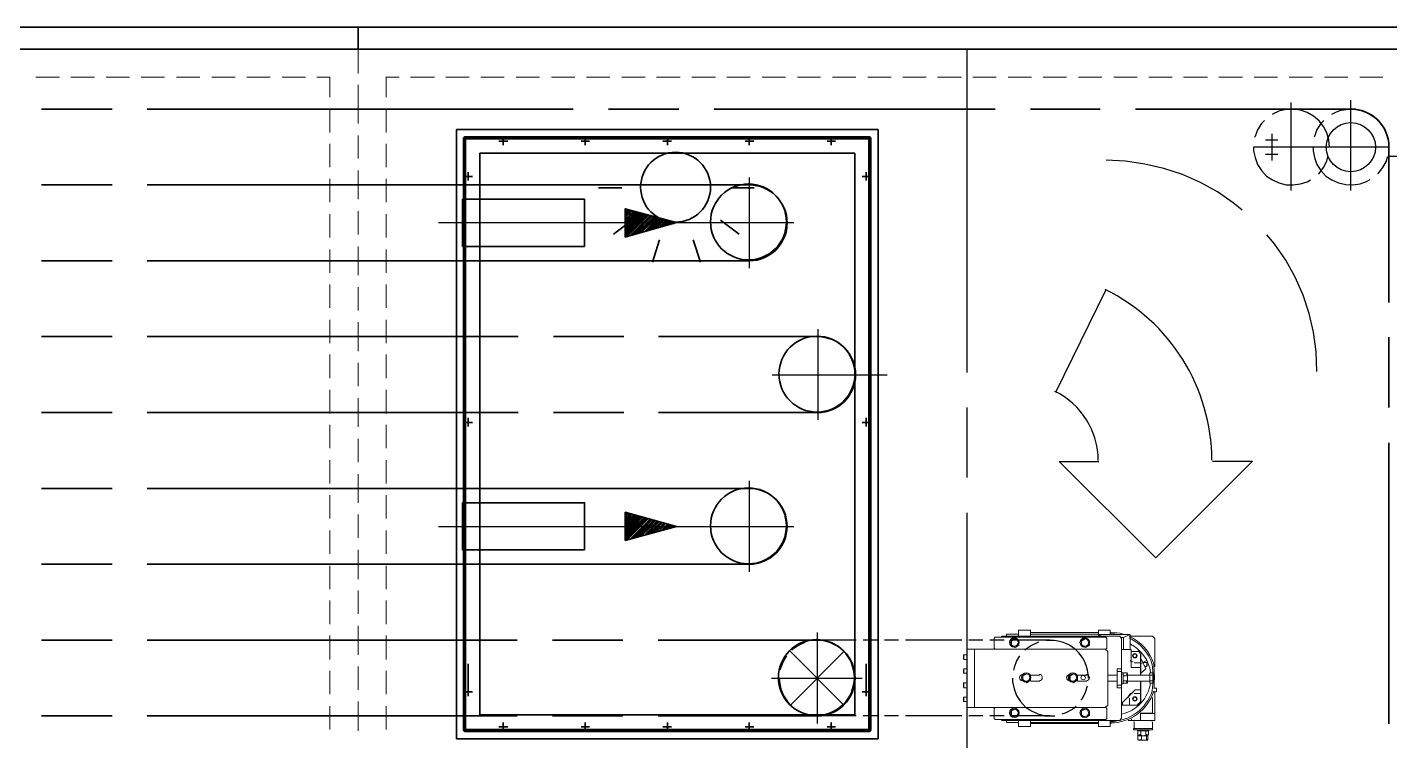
# Model space of a CAD drawing. Header units: millimetres. Extents: x 25096 to 30217, y 6541 to 10165.
# Drawn here: x 27162 to 27507.9, y 7144.7 to 7325.9 of the extents above; entities that cross this region are included whole.
import ezdxf

# ---------------------------------------------------------------- set-up
doc = ezdxf.new("R2010")
doc.units = ezdxf.units.MM
doc.layers.add('Equipment', color=123, linetype='Continuous')

# ---------------------------------------------------------------- blocks, each defined once
blk = doc.blocks.new('A$C970bf4b1')
at = {"layer": 'Equipment', "lineweight": 35}
for points in [[(-16036.1, 3842.2), (-13435.5, 3842.2), (-13435.5, 3888.8), (-16036.1, 3888.8)], [(-13435.5, 3842.2), (-10834.9, 3842.2), (-10834.9, 3888.8), (-13435.5, 3888.8)], [(-12951.8, 3420.9), (-12951.8, 3521.5), (-13212.2, 3521.5), (-13212.2, 3471.7), (-13212.2, 3420.9)], [(-12951.8, 2773.2), (-12951.8, 2873.7), (-13212.2, 2873.7), (-13212.2, 2822.9), (-13212.2, 2773.2)]]:
    blk.add_lwpolyline(points, close=True, dxfattribs=at)
at = {"layer": 'Equipment', "lineweight": 20}
for points in [[(-13435.5, 3790.3), (-13435.5, 3842.2), (-13385.8, 3842.2)], [(-13360.4, 3842.2), (-13310.6, 3842.2)], [(-13285.2, 3842.2), (-13235.5, 3842.2)], [(-13210.1, 3842.2), (-13160.3, 3842.2)], [(-13134.9, 3842.2), (-13085.2, 3842.2)], [(-13060.8, 3842.2), (-13010, 3842.2)], [(-12985.7, 3842.2), (-12934.9, 3842.2)], [(-12910.5, 3842.2), (-12860.8, 3842.2)], [(-12835.4, 3842.2), (-12785.6, 3842.2)], [(-12760.2, 3842.2), (-12710.5, 3842.2)], [(-12685.1, 3842.2), (-12635.3, 3842.2)], [(-12609.9, 3842.2), (-12560.2, 3842.2)], [(-12535.8, 3842.2), (-12485, 3842.2)], [(-12460.7, 3842.2), (-12409.9, 3842.2)], [(-12385.5, 3842.2), (-12335.8, 3842.2)], [(-12310.4, 3842.2), (-12260.6, 3842.2)], [(-12235.2, 3842.2), (-12185.5, 3842.2)], [(-12160.1, 3842.2), (-12110.3, 3842.2)], [(-12084.9, 3842.2), (-12035.2, 3842.2)], [(-12009.8, 3842.2), (-11960, 3842.2)], [(-11935.7, 3842.2), (-11884.9, 3842.2)], [(-11860.5, 3842.2), (-11809.7, 3842.2)], [(-11785.4, 3842.2), (-11735.6, 3842.2)], [(-11710.2, 3842.2), (-11660.5, 3842.2)], [(-11635.1, 3842.2), (-11585.3, 3842.2)], [(-11559.9, 3842.2), (-11510.2, 3842.2)], [(-11484.8, 3842.2), (-11435, 3842.2)], [(-11410.7, 3842.2), (-11359.9, 3842.2)], [(-11335.5, 3842.2), (-11284.7, 3842.2)], [(-11260.4, 3842.2), (-11210.6, 3842.2)], [(-14123.5, 3781.9), (-14072.7, 3781.9)], [(-14048.4, 3781.9), (-13997.6, 3781.9)], [(-13973.2, 3781.9), (-13923.5, 3781.9)], [(-13898.1, 3781.9), (-13848.3, 3781.9)], [(-13822.9, 3781.9), (-13773.2, 3781.9)], [(-13747.8, 3781.9), (-13698, 3781.9)], [(-13672.6, 3781.9), (-13622.9, 3781.9)], [(-13597.5, 3781.9), (-13547.7, 3781.9)], [(-13523.4, 3781.9), (-13495.8, 3781.9), (-13495.8, 3739.5)], [(-13375.2, 3739.5), (-13375.2, 3781.9), (-13347.7, 3781.9)], [(-13323.3, 3781.9), (-13272.5, 3781.9)], [(-13248.2, 3781.9), (-13198.4, 3781.9)], [(-13173, 3781.9), (-13123.3, 3781.9)], [(-13097.9, 3781.9), (-13048.1, 3781.9)], [(-13022.7, 3781.9), (-12973, 3781.9)], [(-12947.6, 3781.9), (-12897.8, 3781.9)], [(-12872.4, 3781.9), (-12822.7, 3781.9)], [(-12798.3, 3781.9), (-12747.5, 3781.9)], [(-12723.2, 3781.9), (-12672.4, 3781.9)], [(-12648, 3781.9), (-12598.3, 3781.9)], [(-12572.9, 3781.9), (-12523.1, 3781.9)], [(-12497.7, 3781.9), (-12448, 3781.9)], [(-12422.6, 3781.9), (-12372.8, 3781.9)], [(-12347.4, 3781.9), (-12297.7, 3781.9)], [(-12272.3, 3781.9), (-12222.5, 3781.9)], [(-12198.2, 3781.9), (-12147.4, 3781.9)], [(-12123, 3781.9), (-12073.3, 3781.9)], [(-12047.9, 3781.9), (-11998.1, 3781.9)], [(-11972.7, 3781.9), (-11923, 3781.9)], [(-11897.6, 3781.9), (-11847.8, 3781.9)], [(-11822.4, 3781.9), (-11772.7, 3781.9)], [(-11747.3, 3781.9), (-11697.5, 3781.9)], [(-11673.2, 3781.9), (-11622.4, 3781.9)], [(-11598, 3781.9), (-11547.2, 3781.9)], [(-11522.9, 3781.9), (-11473.1, 3781.9)], [(-11447.7, 3781.9), (-11398, 3781.9)], [(-11372.6, 3781.9), (-11322.8, 3781.9)], [(-11297.4, 3781.9), (-11247.7, 3781.9)], [(-13435.5, 3683.4), (-13435.5, 3714.1), (-13435.5, 3766)], [(-13495.8, 3715.2), (-13495.8, 3664.4)], [(-13375.2, 3664.4), (-13375.2, 3715.2)], [(-13495.8, 3640), (-13495.8, 3590.3)], [(-13435.5, 3608.3), (-13435.5, 3658)], [(-13375.2, 3590.3), (-13375.2, 3640)], [(-13435.5, 3521.5), (-13435.5, 3552.2), (-13435.5, 3582.9)], [(-13495.8, 3564.9), (-13495.8, 3515.1)], [(-13375.2, 3515.1), (-13375.2, 3564.9)], [(-13435.5, 3446.3), (-13435.5, 3496.1)], [(-13495.8, 3489.7), (-13495.8, 3440)], [(-13375.2, 3440), (-13375.2, 3489.7)], [(-13495.8, 3414.6), (-13495.8, 3364.8)], [(-13435.5, 3359.5), (-13435.5, 3390.2), (-13435.5, 3420.9)], [(-13375.2, 3364.8), (-13375.2, 3414.6)], [(-13495.8, 3339.4), (-13495.8, 3289.7)], [(-13435.5, 3284.4), (-13435.5, 3334.1)], [(-13375.2, 3289.7), (-13375.2, 3339.4)], [(-13495.8, 3264.3), (-13495.8, 3214.5)], [(-13435.5, 3197.6), (-13435.5, 3228.3), (-13435.5, 3259)], [(-13375.2, 3214.5), (-13375.2, 3264.3)], [(-13495.8, 3190.2), (-13495.8, 3139.4)], [(-13435.5, 3122.4), (-13435.5, 3172.2)], [(-13375.2, 3139.4), (-13375.2, 3190.2)], [(-13495.8, 3115), (-13495.8, 3064.2)], [(-13375.2, 3064.2), (-13375.2, 3115)], [(-13435.5, 3035.7), (-13435.5, 3066.3), (-13435.5, 3097)], [(-13495.8, 3039.9), (-13495.8, 2990.1)], [(-13375.2, 2990.1), (-13375.2, 3039.9)], [(-13435.5, 2960.5), (-13435.5, 3010.2)], [(-13495.8, 2964.7), (-13495.8, 2915)], [(-13375.2, 2915), (-13375.2, 2964.7)], [(-13435.5, 2873.7), (-13435.5, 2904.4), (-13435.5, 2935.1)], [(-13495.8, 2889.6), (-13495.8, 2839.8)], [(-13375.2, 2839.8), (-13375.2, 2889.6)], [(-13435.5, 2798.6), (-13435.5, 2848.3)], [(-13495.8, 2814.4), (-13495.8, 2764.7)], [(-13375.2, 2764.7), (-13375.2, 2814.4)], [(-13435.5, 2710.7), (-13435.5, 2742.5), (-13435.5, 2773.2)], [(-13495.8, 2739.3), (-13495.8, 2689.5)], [(-13375.2, 2689.5), (-13375.2, 2739.3)], [(-13435.5, 2636.6), (-13435.5, 2686.4)], [(-13495.8, 2665.2), (-13495.8, 2614.4)], [(-13375.2, 2614.4), (-13375.2, 2665.2)], [(-13495.8, 2590), (-13495.8, 2539.2)], [(-13435.5, 2548.8), (-13435.5, 2580.5), (-13435.5, 2611.2)], [(-13375.2, 2539.2), (-13375.2, 2590)], [(-12062.7, 2411.2), (-12060.6, 2409), (-11809.7, 2409), (-11805.5, 2414.3), (-11805.5, 2583.7), (-11809.7, 2589), (-12060.6, 2589), (-12062.7, 2586.9)], [(-12051.1, 2589), (-12051.1, 2593.2), (-12025.7, 2593.2)], [(-12025.7, 2589), (-12025.7, 2601.7), (-12000.2, 2601.7), (-12000.2, 2589)], [(-11855.2, 2596.4), (-12000.2, 2596.4)], [(-12000.2, 2593.2), (-11855.2, 2593.2)], [(-11829.8, 2592.2), (-11829.8, 2601.7), (-11855.2, 2601.7), (-11855.2, 2592.2), (-11787.5, 2592.2), (-11801.3, 2585.8), (-11806.6, 2585.8)], [(-11849.9, 2589), (-11855.2, 2592.2), (-11855.2, 2589)], [(-11827.7, 2596.4), (-11829.8, 2596.4)], [(-11827.7, 2593.2), (-11829.8, 2593.2)], [(-11787.5, 2592.2), (-11787.5, 2560.4)], [(-11787.5, 2589), (-11739.9, 2589), (-11734.6, 2583.7), (-11734.6, 2523.4)], [(-12075.4, 2436.6), (-12077.5, 2434.4), (-12077.5, 2413.3), (-12075.4, 2411.2), (-11839.4, 2411.2), (-11837.2, 2413.3), (-11837.2, 2434.4), (-11839.4, 2436.6), (-12135.7, 2436.6), (-12135.7, 2561.5), (-11839.4, 2561.5), (-11837.2, 2563.6), (-11837.2, 2584.8), (-11839.4, 2586.9), (-12075.4, 2586.9), (-12077.5, 2584.8), (-12077.5, 2563.6), (-12075.4, 2561.5)], [(-12119.9, 2561.5), (-12119.9, 2436.6)], [(-11840.4, 2436.6), (-11835.1, 2441.9), (-11835.1, 2556.2), (-11840.4, 2561.5)], [(-11765.3, 2522.3), (-11785.4, 2522.3), (-11785.4, 2560.4), (-11805.5, 2560.4)], [(-11801.3, 2585.8), (-11801.3, 2560.4)], [(-12135.7, 2548.8), (-12142.1, 2548.8), (-12143.1, 2548.8), (-12143.1, 2540.3), (-12142.1, 2539.2), (-12135.7, 2539.2)], [(-12142.1, 2539.2), (-12142.1, 2548.8)], [(-11765.3, 2531.8), (-11779, 2531.8)], [(-11769.5, 2556.2), (-11770.6, 2556.2)], [(-11764.2, 2505.4), (-11764.2, 2550.9), (-11765.3, 2550.9)], [(-11765.3, 2505.4), (-11765.3, 2549.8)], [(-11764.2, 2538.2), (-11763.2, 2539.2), (-11753.6, 2519.1)], [(-11760, 2531.8), (-11764.2, 2530.8)], [(-11755.7, 2524.4), (-11756.8, 2524.4), (-11751.5, 2524.4), (-11751.5, 2532.9), (-11760, 2532.9), (-11751.5, 2537.1)], [(-13495.8, 2514.9), (-13495.8, 2465.1)], [(-13435.5, 2474.7), (-13435.5, 2524.4)], [(-13375.2, 2465.1), (-13375.2, 2514.9)], [(-12135.7, 2519.1), (-12142.1, 2519.1), (-12143.1, 2518.1), (-12143.1, 2509.6), (-12142.1, 2509.6), (-12135.7, 2509.6)], [(-12142.1, 2509.6), (-12142.1, 2519.1)], [(-11980.1, 2505.4), (-12000.2, 2505.4)], [(-11879.6, 2505.4), (-11899.7, 2505.4)], [(-11815, 2505.4), (-11835.1, 2505.4), (-11835.1, 2504.3)], [(-11835.1, 2492.7), (-11835.1, 2505.4)], [(-11805.5, 2478.9), (-11815, 2478.9), (-11815, 2519.1), (-11805.5, 2519.1)], [(-11805.5, 2513.8), (-11815, 2513.8)], [(-11802.3, 2508.5), (-11802.3, 2510.7), (-11805.5, 2510.7)], [(-11805.5, 2487.4), (-11802.3, 2487.4), (-11802.3, 2510.7)], [(-11793.8, 2510.7), (-11802.3, 2510.7), (-11802.3, 2508.5), (-11802.3, 2507.5)], [(-11738.8, 2493.7), (-11737.8, 2494.8), (-11737.8, 2499), (-11737.8, 2502.2), (-11738.8, 2505.4), (-11745.2, 2505.4), (-11792.8, 2505.4)], [(-11761, 2512.8), (-11753.6, 2519.1), (-11764.2, 2509.6)], [(-11747.3, 2528.7), (-11751.5, 2526.5)], [(-11745.2, 2493.7), (-11738.8, 2493.7), (-11737.8, 2492.7), (-11737.8, 2490.5), (-11737.8, 2489.5), (-11738.8, 2488.4), (-11745.2, 2488.4), (-11745.2, 2510.7), (-11738.8, 2510.7), (-11737.8, 2508.5), (-11737.8, 2507.5), (-11737.8, 2506.4), (-11738.8, 2505.4)], [(-11745.2, 2508.5), (-11745.2, 2508.5)], [(-11745.2, 2489.5), (-11745.2, 2508.5)], [(-11738.8, 2488.4), (-11737.8, 2489.5), (-11737.8, 2508.5), (-11738.8, 2510.7)], [(-12135.7, 2489.5), (-12142.1, 2489.5), (-12143.1, 2488.4), (-12143.1, 2480), (-12142.1, 2478.9), (-12135.7, 2478.9)], [(-12142.1, 2478.9), (-12142.1, 2489.5)], [(-12000.2, 2492.7), (-11980.1, 2492.7)], [(-11899.7, 2492.7), (-11879.6, 2492.7)], [(-11835.1, 2493.7), (-11835.1, 2492.7), (-11815, 2492.7)], [(-11815, 2484.2), (-11805.5, 2484.2)], [(-11803.4, 2441.9), (-11803.4, 2447.2), (-11776.9, 2474.7), (-11765.3, 2474.7)], [(-11802.3, 2493.7), (-11802.3, 2492.7), (-11802.3, 2490.5)], [(-11793.8, 2493.7), (-11792.8, 2492.7), (-11792.8, 2490.5)], [(-11792.8, 2492.7), (-11745.2, 2492.7)], [(-11765.3, 2492.7), (-11765.3, 2448.2)], [(-11765.3, 2447.2), (-11764.2, 2448.2), (-11764.2, 2492.7)], [(-11745.2, 2489.5), (-11745.2, 2489.5)], [(-11738.8, 2488.4), (-11738.8, 2488.4)], [(-11738.8, 2470.4), (-11731.4, 2470.4), (-11731.4, 2477.8), (-11737.8, 2477.8)], [(-13435.5, 2386.8), (-13435.5, 2418.6), (-13435.5, 2449.3)], [(-12135.7, 2458.8), (-12142.1, 2458.8), (-12143.1, 2458.8), (-12143.1, 2450.3), (-12142.1, 2449.3), (-12135.7, 2449.3)], [(-12142.1, 2449.3), (-12142.1, 2458.8)], [(-11791.7, 2409), (-11734.6, 2409), (-11734.6, 2470.4)], [(-11788.6, 2441.9), (-11788.6, 2456.7)], [(-11779, 2466.2), (-11765.3, 2466.2)], [(-11740.9, 2423.9), (-11739.9, 2424.9), (-11739.9, 2457.7)], [(-13495.8, 2439.7), (-13495.8, 2390)], [(-13375.2, 2390), (-13375.2, 2439.7)], [(-11770.6, 2441.9), (-11805.5, 2441.9), (-11770.6, 2441.9), (-11769.5, 2442.9)], [(-11766.3, 2423.9), (-11734.6, 2423.9)], [(-11765.3, 2424.9), (-11739.9, 2424.9)], [(-11765.3, 2423.9), (-11765.3, 2409)], [(-12025.7, 2404.8), (-12051.1, 2404.8), (-12051.1, 2409)], [(-12000.2, 2409), (-12000.2, 2396.3), (-12025.7, 2396.3), (-12025.7, 2409)], [(-11855.2, 2404.8), (-12000.2, 2404.8)], [(-11855.2, 2402.7), (-12000.2, 2402.7)], [(-11829.8, 2409), (-11829.8, 2396.3), (-11855.2, 2396.3), (-11855.2, 2409)], [(-11829.8, 2404.8), (-11827.7, 2404.8)], [(-11829.8, 2402.7), (-11827.7, 2402.7)], [(-11784.3, 2409), (-11784.3, 2412.2)], [(-11739.9, 2392.1), (-11780.1, 2392.1), (-11780.1, 2388.9), (-11739.9, 2388.9), (-11739.9, 2392.1), (-11739.9, 2405.9)], [(-11779, 2405.9), (-11779, 2392.1)], [(-11771.6, 2388.9), (-11771.6, 2386.8), (-11747.3, 2386.8), (-11747.3, 2388.9)], [(-11769.5, 2386.8), (-11770.6, 2385.8), (-11769.5, 2386.8), (-11767.4, 2386.8)], [(-11770.6, 2385.8), (-11770.6, 2377.3), (-11769.5, 2377.3), (-11767.4, 2376.2)], [(-11770.6, 2385.8), (-11770.6, 2385.8)], [(-11753.6, 2385.8), (-11752.6, 2386.8), (-11751.5, 2386.8)], [(-11749.4, 2385.8), (-11750.5, 2386.8)], [(-11748.3, 2385.8), (-11748.3, 2377.3)], [(-11770.6, 2377.3), (-11769.5, 2376.2)], [(-11770.6, 2377.3), (-11770.6, 2377.3)], [(-11766.3, 2366.7), (-11768.4, 2366.7), (-11770.6, 2367.8), (-11770.6, 2376.2), (-11768.4, 2376.2), (-11766.3, 2376.2)], [(-11752.6, 2376.2), (-11751.5, 2376.2), (-11750.5, 2376.2), (-11769.5, 2376.2), (-11770.6, 2376.2)], [(-11750.5, 2366.7), (-11769.5, 2366.7), (-11770.6, 2367.8)], [(-11769.5, 2376.2), (-11769.5, 2376.2)], [(-11769.5, 2366.7), (-11769.5, 2366.7)], [(-11753.6, 2377.3), (-11752.6, 2377.3), (-11751.5, 2376.2)], [(-11752.6, 2367.8), (-11751.5, 2366.7), (-11750.5, 2366.7), (-11749.4, 2366.7)]]:
    blk.add_lwpolyline(points, dxfattribs=at)
at = {"layer": 'Equipment', "lineweight": 25}
for points in [[(-12135.7, 3842.2), (-12135.7, 3152.1)], [(-11443.5, 3540.5), (-11443.5, 3727.9)], [(-11316.5, 3540.5), (-11316.5, 3733.2)], [(-11305.9, 3714.1), (-11581.1, 3714.1)], [(-11362, 3632.6), (-11363.1, 3648.5), (-11367.3, 3663.3), (-11374.7, 3677.1), (-11384.2, 3688.7), (-11395.9, 3699.3), (-11409.6, 3706.7), (-11423.4, 3712), (-11439.3, 3714.1), (-11454.1, 3713.1), (-11470, 3709.9), (-11483.7, 3703.5), (-11483.7, 3702.5)], [(-11500.7, 3689.8), (-11507, 3683.4), (-11515.5, 3669.7), (-11520.8, 3655.9), (-11521.8, 3653.8)], [(-11373.6, 3689.8), (-11380, 3683.4), (-11388.5, 3670.7), (-11393.8, 3655.9), (-11394.8, 3653.8)], [(-13134.9, 3645.3), (-13115.9, 3645.3), (-13134.9, 3645.3)], [(-13125.4, 3636.9), (-13125.4, 3654.8), (-13125.4, 3636.9)], [(-12959.2, 3645.3), (-12941.2, 3645.3), (-12959.2, 3645.3)], [(-12950.7, 3654.8), (-12950.7, 3636.9), (-12950.7, 3654.8)], [(-12766.6, 3645.3), (-12784.6, 3645.3), (-12766.6, 3645.3)], [(-12775, 3654.8), (-12775, 3636.9), (-12775, 3654.8)], [(-12590.9, 3645.3), (-12608.9, 3645.3), (-12590.9, 3645.3)], [(-12600.4, 3654.8), (-12600.4, 3636.9), (-12600.4, 3654.8)], [(-12416.2, 3645.3), (-12434.2, 3645.3), (-12416.2, 3645.3)], [(-12425.7, 3636.9), (-12425.7, 3654.8), (-12425.7, 3636.9)], [(-11498.5, 3648.5), (-11472.1, 3648.5)], [(-11484.8, 3661.2), (-11484.8, 3634.7)], [(-11498.5, 3617.8), (-11472.1, 3617.8)], [(-11484.8, 3631.6), (-11484.8, 3604)], [(-11396.9, 3632.6), (-11396.9, 3625.2), (-11393.8, 3610.4), (-11388.5, 3595.6), (-11380, 3582.9), (-11369.4, 3571.2), (-11356.7, 3562.8), (-11342.9, 3556.4), (-11327.1, 3553.2), (-11312.3, 3552.2), (-11296.4, 3554.3), (-11282.6, 3559.6), (-11275.2, 3563.8)], [(-11385.3, 3575.5), (-11384.2, 3576.5), (-11374.7, 3589.2), (-11367.3, 3603), (-11365.2, 3612.5)], [(-11258.3, 3576.5), (-11257.2, 3577.6), (-11247.7, 3589.2), (-11240.3, 3603), (-11238.2, 3612.5)], [(-11237.1, 3613.6), (-11162, 3613.6)], [(-13200.5, 3561.7), (-13200.5, 3579.7), (-13200.5, 3561.7)], [(-12350.6, 3561.7), (-12350.6, 3579.7), (-12350.6, 3561.7)], [(-11548.3, 3498.2), (-11567.3, 3514.1), (-11601.2, 3537.4), (-11637.2, 3557.5), (-11675.3, 3574.4), (-11715.5, 3587.1), (-11755.7, 3596.6), (-11797, 3603), (-11838.3, 3605.1)], [(-13209, 3570.2), (-13191, 3570.2), (-13209, 3570.2)], [(-12600.4, 3568.1), (-12600.4, 3374.4)], [(-12341.1, 3570.2), (-12359.1, 3570.2), (-12341.1, 3570.2)], [(-13264, 3471.7), (-12505.1, 3471.7)], [(-11388.5, 3154.2), (-11390.6, 3196.5), (-11395.9, 3237.8), (-11405.4, 3278), (-11418.1, 3317.2), (-11435, 3355.3), (-11455.1, 3391.3), (-11479.5, 3426.2), (-11495.4, 3445.3)], [(-11946.3, 3109.7), (-11839.4, 3327.8)], [(-12454.3, 3244.2), (-12454.3, 3050.5)], [(-12551.7, 3146.8), (-12359.1, 3146.8)], [(-12454.3, 3146.8), (-12306.1, 3146.8)], [(-13200.5, 3036.7), (-13200.5, 3054.7), (-13200.5, 3036.7)], [(-12350.6, 3036.7), (-12350.6, 3054.7), (-12350.6, 3036.7)], [(-12135.7, 3076.9), (-12135.7, 2927.7)], [(-13209, 3045.2), (-13191, 3045.2), (-13209, 3045.2)], [(-12341.1, 3045.2), (-12359.1, 3045.2), (-12341.1, 3045.2)], [(-11611.8, 2962.6), (-11526.1, 2962.6), (-11732.5, 2756.2), (-11938.9, 2961.6), (-11732.5, 2756.2)], [(-11938.9, 2961.6), (-11854.2, 2961.6)], [(-12600.4, 2920.3), (-12600.4, 2726.6)], [(-12135.7, 2852.5), (-12135.7, 2252.4)], [(-13264, 2822.9), (-12505.1, 2822.9)], [(-12455.4, 2596.4), (-12455.4, 2402.7)], [(-12480.8, 2576.3), (-12481.8, 2575.2), (-12495.6, 2568.9), (-12508.3, 2560.4), (-12509.4, 2559.3)], [(-12371.8, 2580.5), (-12455.4, 2580.5)], [(-12326.3, 2580.5), (-12356.9, 2580.5)], [(-12281.8, 2580.5), (-12311.4, 2580.5)], [(-12146.3, 2580.5), (-12267, 2580.5)], [(-12101.9, 2580.5), (-12131.5, 2580.5)], [(-12056.3, 2580.5), (-12087, 2580.5)], [(-11957.9, 2580.5), (-12041.5, 2580.5)], [(-11983.3, 2576.3), (-11984.4, 2575.2), (-11998.1, 2568.9), (-12010.8, 2560.4), (-12011.9, 2559.3)], [(-12521, 2546.6), (-12527.4, 2536.1), (-12532.7, 2522.3), (-12534.8, 2516)], [(-12512.5, 2556.2), (-12398.2, 2441.9)], [(-12398.2, 2556.2), (-12512.5, 2441.9)], [(-12023.5, 2546.6), (-12029.9, 2536.1), (-12035.2, 2522.3), (-12036.2, 2516)], [(-13200.5, 2460.9), (-13200.5, 2529.7), (-13200.5, 2460.9)], [(-12350.6, 2460.9), (-12350.6, 2529.7), (-12350.6, 2460.9)], [(-12552.8, 2499), (-12359.1, 2499)], [(-12535.8, 2499), (-12535.8, 2491.6), (-12532.7, 2476.8), (-12527.4, 2462), (-12518.9, 2449.3), (-12508.3, 2437.6), (-12495.6, 2429.2), (-12481.8, 2422.8), (-12467, 2418.6), (-12451.2, 2418.6), (-12445.9, 2418.6)], [(-12389.8, 2452.4), (-12387.6, 2455.6), (-12380.2, 2469.4), (-12376, 2483.1)], [(-12038.4, 2499), (-12038.4, 2491.6), (-12035.2, 2476.8), (-12029.9, 2462), (-12021.4, 2449.3), (-12010.8, 2437.6), (-11998.1, 2429.2), (-11984.4, 2422.8), (-11969.6, 2418.6), (-11953.7, 2418.6), (-11948.4, 2418.6)], [(-11892.3, 2452.4), (-11889.1, 2455.6), (-11882.8, 2469.4), (-11878.5, 2483.1)], [(-13209, 2470.4), (-13191, 2470.4), (-13209, 2470.4)], [(-12341.1, 2470.4), (-12359.1, 2470.4), (-12341.1, 2470.4)], [(-12371.8, 2418.6), (-12455.4, 2418.6)], [(-12430, 2422.8), (-12421.5, 2426), (-12408.8, 2433.4), (-12400.3, 2439.7)], [(-12326.3, 2418.6), (-12356.9, 2418.6)], [(-12281.8, 2418.6), (-12311.4, 2418.6)], [(-12146.3, 2418.6), (-12267, 2418.6)], [(-12101.9, 2418.6), (-12131.5, 2418.6)], [(-12056.3, 2418.6), (-12087, 2418.6)], [(-11957.9, 2418.6), (-12041.5, 2418.6)], [(-11932.5, 2422.8), (-11924, 2426), (-11910.3, 2433.4), (-11902.9, 2439.7)], [(-13134.9, 2395.3), (-13115.9, 2395.3), (-13134.9, 2395.3)], [(-13125.4, 2404.8), (-13125.4, 2385.8), (-13125.4, 2404.8)], [(-12959.2, 2395.3), (-12941.2, 2395.3), (-12959.2, 2395.3)], [(-12950.7, 2404.8), (-12950.7, 2385.8), (-12950.7, 2404.8)], [(-12766.6, 2395.3), (-12784.6, 2395.3), (-12766.6, 2395.3)], [(-12775, 2404.8), (-12775, 2385.8), (-12775, 2404.8)], [(-12590.9, 2395.3), (-12608.9, 2395.3), (-12590.9, 2395.3)], [(-12600.4, 2404.8), (-12600.4, 2385.8), (-12600.4, 2404.8)], [(-12416.2, 2395.3), (-12434.2, 2395.3), (-12416.2, 2395.3)], [(-12425.7, 2404.8), (-12425.7, 2385.8), (-12425.7, 2404.8)]]:
    blk.add_lwpolyline(points, dxfattribs=at)
at = {"layer": 'Equipment', "lineweight": 35}
for points in [[(-13960.5, 3714.1), (-14110.8, 3714.1)], [(-12976.1, 3714.1), (-13435.5, 3714.1), (-13885.4, 3714.1)], [(-12750.7, 3714.1), (-12901, 3714.1)], [(-12075.4, 3714.1), (-12675.5, 3714.1)], [(-11851, 3714.1), (-12000.2, 3714.1)], [(-13960.5, 3552.2), (-14110.8, 3552.2)], [(-12872.4, 3545.8), (-12922.2, 3545.8)], [(-12639.6, 3545.8), (-12589.8, 3545.8)], [(-12865, 3441), (-12865, 3501.4), (-12756, 3471.7), (-12865, 3441), (-12817.4, 3488.7)], [(-12865, 3495), (-12859.7, 3500.3)], [(-12865, 3498.2), (-12862.9, 3500.3)], [(-12865, 3491.8), (-12857.6, 3499.3)], [(-12865, 3485.5), (-12852.3, 3498.2)], [(-12865, 3488.7), (-12855.5, 3498.2)], [(-12865, 3482.3), (-12850.2, 3497.1)], [(-12865, 3479.1), (-12847, 3496.1)], [(-12865, 3476), (-12844.9, 3496.1)], [(-12865, 3469.6), (-12839.6, 3495)], [(-12865, 3472.8), (-12842.8, 3495)], [(-12865, 3466.4), (-12837.5, 3494)], [(-12865, 3463.3), (-12835.4, 3492.9)], [(-12865, 3460.1), (-12832.2, 3492.9)], [(-12865, 3456.9), (-12830.1, 3491.8)], [(-12865, 3453.7), (-12828, 3490.8)], [(-12865, 3450.6), (-12824.8, 3490.8)], [(-12850.2, 3477), (-12890.4, 3447.4)], [(-12865, 3447.4), (-12822.7, 3489.7)], [(-12865, 3444.2), (-12820.6, 3488.7)], [(-12860.8, 3442.1), (-12815.3, 3487.6)], [(-12855.5, 3443.2), (-12812.1, 3486.6)], [(-12851.2, 3445.3), (-12810, 3486.6)], [(-12847, 3446.3), (-12807.9, 3485.5)], [(-12842.8, 3447.4), (-12804.7, 3484.4)], [(-12838.5, 3448.5), (-12802.6, 3484.4)], [(-12834.3, 3449.5), (-12800.4, 3483.4)], [(-12830.1, 3450.6), (-12797.3, 3482.3)], [(-12824.8, 3451.6), (-12795.1, 3482.3)], [(-12820.6, 3453.7), (-12793, 3481.3)], [(-12816.3, 3454.8), (-12789.9, 3481.3)], [(-12812.1, 3455.9), (-12787.7, 3480.2)], [(-12807.9, 3456.9), (-12785.6, 3479.1)], [(-12803.6, 3458), (-12782.4, 3479.1)], [(-12799.4, 3459), (-12780.3, 3478.1)], [(-12794.1, 3460.1), (-12778.2, 3477)], [(-12789.9, 3462.2), (-12775, 3477)], [(-12785.6, 3463.3), (-12772.9, 3476)], [(-12781.4, 3464.3), (-12769.7, 3474.9)], [(-12777.2, 3465.4), (-12767.6, 3474.9)], [(-12772.9, 3466.4), (-12765.5, 3473.9)], [(-12768.7, 3467.5), (-12762.3, 3472.8)], [(-12763.4, 3468.6), (-12760.2, 3472.8)], [(-12759.2, 3470.7), (-12758.1, 3471.7)], [(-12661.8, 3477), (-12621.6, 3447.4)], [(-12792, 3434.7), (-12806.8, 3387.1)], [(-12720, 3434.7), (-12704.1, 3387.1)], [(-13960.5, 3390.2), (-14110.8, 3390.2)], [(-13960.5, 3228.3), (-14110.8, 3228.3)], [(-13093.6, 3228.3), (-13435.5, 3228.3), (-13885.4, 3228.3)], [(-12868.2, 3228.3), (-13018.5, 3228.3)], [(-12452.2, 3228.3), (-12794.1, 3228.3)], [(-11235, 3076.9), (-11235, 3227.2)], [(-13960.5, 3066.3), (-14110.8, 3066.3)], [(-13093.6, 3066.3), (-13435.5, 3066.3), (-13885.4, 3066.3)], [(-12868.2, 3066.3), (-13018.5, 3066.3)], [(-12452.2, 3066.3), (-12794.1, 3066.3)], [(-11235, 2401.6), (-11235, 3001.8)], [(-13960.5, 2904.4), (-14110.8, 2904.4)], [(-12865, 2793.3), (-12865, 2853.6), (-12756, 2822.9), (-12865, 2793.3), (-12817.4, 2839.8)], [(-12865, 2850.4), (-12862.9, 2852.5)], [(-12865, 2844.1), (-12857.6, 2851.5)], [(-12865, 2847.2), (-12859.7, 2851.5)], [(-12865, 2840.9), (-12855.5, 2850.4)], [(-12865, 2834.5), (-12850.2, 2849.4)], [(-12865, 2837.7), (-12852.3, 2849.4)], [(-12865, 2831.4), (-12847, 2848.3)], [(-12865, 2828.2), (-12844.9, 2848.3)], [(-12865, 2825), (-12842.8, 2847.2)], [(-12865, 2821.8), (-12839.6, 2846.2)], [(-12865, 2818.7), (-12837.5, 2846.2)], [(-12865, 2815.5), (-12835.4, 2845.1)], [(-12865, 2812.3), (-12832.2, 2844.1)], [(-12865, 2809.1), (-12830.1, 2844.1)], [(-12865, 2806), (-12828, 2843)], [(-12865, 2802.8), (-12824.8, 2842)], [(-12865, 2799.6), (-12822.7, 2842)], [(-12865, 2796.4), (-12820.6, 2840.9)], [(-12860.8, 2794.3), (-12815.3, 2839.8)], [(-12855.5, 2795.4), (-12812.1, 2838.8)], [(-12851.2, 2796.4), (-12810, 2837.7)], [(-12847, 2797.5), (-12807.9, 2837.7)], [(-12842.8, 2799.6), (-12804.7, 2836.7)], [(-12838.5, 2800.7), (-12802.6, 2836.7)], [(-12834.3, 2801.7), (-12800.4, 2835.6)], [(-12830.1, 2802.8), (-12797.3, 2834.5)], [(-12824.8, 2803.9), (-12795.1, 2834.5)], [(-12820.6, 2804.9), (-12793, 2833.5)], [(-12816.3, 2806), (-12789.9, 2832.4)], [(-12812.1, 2808.1), (-12787.7, 2832.4)], [(-12807.9, 2809.1), (-12785.6, 2831.4)], [(-12803.6, 2810.2), (-12782.4, 2830.3)], [(-12799.4, 2811.3), (-12780.3, 2830.3)], [(-12794.1, 2812.3), (-12778.2, 2829.3)], [(-12789.9, 2813.4), (-12775, 2828.2)], [(-12785.6, 2814.4), (-12772.9, 2828.2)], [(-12781.4, 2816.6), (-12769.7, 2827.1)], [(-12777.2, 2817.6), (-12767.6, 2826.1)], [(-12772.9, 2818.7), (-12765.5, 2826.1)], [(-12768.7, 2819.7), (-12762.3, 2825)], [(-12763.4, 2820.8), (-12760.2, 2825)], [(-12759.2, 2821.8), (-12758.1, 2824)], [(-13960.5, 2742.5), (-14110.8, 2742.5)], [(-13960.5, 2580.5), (-14110.8, 2580.5)], [(-13095.8, 2580.5), (-13435.5, 2580.5), (-13885.4, 2580.5)], [(-12870.3, 2580.5), (-13020.6, 2580.5)], [(-13960.5, 2418.6), (-14110.8, 2418.6)], [(-13095.8, 2418.6), (-13435.5, 2418.6), (-13885.4, 2418.6)], [(-12870.3, 2418.6), (-13020.6, 2418.6)]]:
    blk.add_lwpolyline(points, dxfattribs=at)
for points in [[(-11235, 3301.3), (-11235, 3633.7, 0.416662), (-11316.5, 3714.1), (-11775.9, 3714.1)], [(-13885.4, 3552.2), (-13435.5, 3552.2), (-12600.4, 3552.2, -0.998281), (-12600.4, 3390.2), (-13435.5, 3390.2), (-13885.4, 3390.2)], [(-13885.4, 2904.4), (-13435.5, 2904.4), (-12600.4, 2904.4, -0.998281), (-12600.4, 2742.5), (-13435.5, 2742.5), (-13885.4, 2742.5)], [(-12795.1, 2580.5), (-12455.4, 2580.5, -0.998281), (-12455.4, 2418.6), (-12795.1, 2418.6)]]:
    blk.add_lwpolyline(points, format="xyb", dxfattribs=at)
at = {"layer": 'Equipment', "lineweight": 25}
blk.add_lwpolyline([(-11356.7, 3703.5, -0.574083), (-11235, 3632.6), (-11523.9, 3632.6), (-11523.9, 3625.2), (-11520.8, 3610.4), (-11515.5, 3595.6), (-11507, 3582.9), (-11496.4, 3571.2), (-11483.7, 3562.8), (-11470, 3556.4), (-11454.1, 3552.2), (-11439.3, 3552.2), (-11423.4, 3554.3), (-11409.6, 3558.5), (-11402.2, 3562.8)], format="xyb", dxfattribs=at)
for points in [[(-12325.2, 3670.7), (-13224.9, 3670.7)], [(-13224.9, 3670.7), (-13224.9, 2369.9)], [(-12325.2, 2369.9), (-12325.2, 3670.7)], [(-12374.9, 3619.9), (-13175.1, 3619.9)], [(-13175.1, 3619.9), (-13175.1, 2420.7)], [(-12374.9, 2420.7), (-12374.9, 3619.9)], [(-13175.1, 2420.7), (-12374.9, 2420.7)], [(-13224.9, 2369.9), (-12325.2, 2369.9)]]:
    blk.add_lwpolyline(points, close=True, dxfattribs=at)
at = {"layer": 'Equipment', "lineweight": 70}
for points in [[(-12343.2, 3652.7), (-13207.9, 3652.7)], [(-13207.9, 3652.7), (-13207.9, 2387.9)], [(-12343.2, 2387.9), (-12343.2, 3652.7)], [(-13207.9, 2387.9), (-12343.2, 2387.9)]]:
    blk.add_lwpolyline(points, close=True, dxfattribs=at)
at = {"layer": 'Equipment', "lineweight": 20}
for points in [[(-11736.4, 2479.5, 0.044179), (-11737.1, 2529.4, 0.214032), (-11789.4, 2588.7)], [(-11829.3, 2406.8, 0.327221), (-11740.2, 2472.2, 0.050665), (-11740, 2528.7, 0.209424), (-11789.5, 2585.3)], [(-11803.3, 2491.9, 0.140088), (-11802.3, 2489.5), (-11802.3, 2488.4), (-11793.8, 2488.4), (-11792.8, 2489.5), (-11792.8, 2508.5), (-11793.8, 2510.7), (-11792.8, 2508.5), (-11792.8, 2507.5)], [(-11765.1, 2377.4, 0.107527), (-11768.8, 2378.2, 0.119445), (-11765.7, 2379)], [(-11749.4, 2367.8), (-11749.4, 2376.2), (-11750.5, 2376.2), (-11749.4, 2377.3, 0.207175), (-11751.9, 2378.2)]]:
    blk.add_lwpolyline(points, format="xyb", dxfattribs=at)
for points in [[(-12040.5, 2578.4), (-12040.5, 2569.9), (-12033.1, 2564.6), (-12024.6, 2569.9), (-12024.6, 2578.4), (-12033.1, 2583.7)], [(-11891.2, 2578.4), (-11891.2, 2569.9), (-11882.8, 2564.6), (-11874.3, 2569.9), (-11874.3, 2578.4), (-11882.8, 2583.7)], [(-11785.4, 2556.2), (-11770.6, 2556.2)], [(-12016.1, 2504.3), (-12016.1, 2494.8), (-12007.7, 2489.5), (-12000.2, 2494.8), (-12000.2, 2504.3), (-12007.7, 2508.5)], [(-11915.6, 2504.3), (-11915.6, 2494.8), (-11908.2, 2489.5), (-11899.7, 2494.8), (-11899.7, 2504.3), (-11908.2, 2508.5)], [(-11802.3, 2499), (-11802.3, 2501.1), (-11802.3, 2504.3), (-11793.8, 2504.3), (-11792.8, 2501.1), (-11792.8, 2499), (-11792.8, 2494.8), (-11793.8, 2493.7), (-11802.3, 2493.7), (-11802.3, 2494.8)], [(-12040.5, 2429.2), (-12040.5, 2419.6), (-12033.1, 2415.4), (-12024.6, 2419.6), (-12024.6, 2429.2), (-12033.1, 2433.4)], [(-11891.2, 2429.2), (-11891.2, 2419.6), (-11882.8, 2415.4), (-11874.3, 2419.6), (-11874.3, 2429.2), (-11882.8, 2433.4)], [(-11758.9, 2386.8), (-11760, 2386.8), (-11764.2, 2385.8), (-11764.2, 2377.3), (-11760, 2376.2), (-11758.9, 2376.2), (-11754.7, 2377.3), (-11753.6, 2377.3), (-11753.6, 2385.8), (-11754.7, 2385.8)], [(-11763.2, 2376.2), (-11763.2, 2367.8), (-11758.9, 2366.7), (-11757.9, 2366.7), (-11753.6, 2366.7), (-11752.6, 2367.8), (-11752.6, 2376.2), (-11753.6, 2376.2), (-11757.9, 2376.2), (-11758.9, 2376.2)]]:
    blk.add_lwpolyline(points, close=True, dxfattribs=at)
at = {"layer": 'Equipment', "lineweight": 25}
blk.add_circle((-11316.2, 3632.8), 52.6, dxfattribs=at)
at = {"layer": 'Equipment', "lineweight": 35}
for centre, radius in [((-12757.6, 3547.3), 74.6), ((-12602, 3473.2), 81), ((-12455.9, 3148.3), 81), ((-12602, 2824.4), 81), ((-12457, 2500.5), 81)]:
    blk.add_circle(centre, radius, dxfattribs=at)
at = {"layer": 'Equipment', "lineweight": 20}
for centre, radius in [((-12034.6, 2575.6), 10.1), ((-12034.6, 2575.6), 7.94), ((-11884.3, 2575.6), 10.1), ((-11884.3, 2575.6), 7.94), ((-11777.4, 2547.1), 4.76), ((-11777.4, 2547.1), 3.7), ((-12009.2, 2500.5), 10.1), ((-12009.2, 2500.5), 7.94), ((-11909.7, 2500.5), 10.1), ((-11909.7, 2500.5), 7.94), ((-11887.5, 2500.5), 4.76), ((-11777.4, 2455), 4.76), ((-11777.4, 2455), 3.7), ((-12034.6, 2425.3), 10.1), ((-12034.6, 2425.3), 7.94), ((-11884.3, 2425.3), 10.1), ((-11884.3, 2425.3), 7.94)]:
    blk.add_circle(centre, radius, dxfattribs=at)
at = {"layer": 'Equipment', "lineweight": 25}
for centre, radius, start, end in [((-12020.9, 2963), 408, 0.204, 63.7874), ((-12020.9, 2963), 165.6, 0.204, 63.7874), ((-12455.9, 2497.9), 82, 0.7987, 95.6004), ((-11956.8, 2499.6), 80.4, 359.5815, 96.8176)]:
    blk.add_arc(centre, radius, start, end, dxfattribs=at)
at = {"layer": 'Equipment', "lineweight": 35}
blk.add_arc((-12454.5, 3147.3), 81, 270.0985, 89.9015, dxfattribs=at)
at = {"layer": 'Equipment', "lineweight": 20}
for centre, radius, start, end in [((-11829.3, 2500.5), 96.8, 73.8006, 90), ((-11829.3, 2500.5), 93.7, 82.2877, 89.9999), ((-11822.9, 2500.5), 79.9, 7.8772, 63.0231), ((-11780.6, 2543.9), 10.1, 225.9724, 270), ((-11772.1, 2551.3), 5.82, 0, 90.0001), ((-12016.6, 2500.5), 6.88, 95.5152, 264.4848), ((-11981.7, 2500.5), 6.88, 270, 90), ((-11916.1, 2500.5), 6.88, 95.5152, 264.4848), ((-11881.1, 2500.5), 6.88, 270, 90), ((-11798.6, 2508.9), 4.76, 181.2416, 213.1398), ((-11799.6, 2508.9), 4.76, 326.8602, 358.7584), ((-11822.9, 2500.5), 79.9, 281.9037, 352.1228), ((-11799.6, 2492), 4.76, 326.8602, 358.7584), ((-11829.3, 2500.5), 96.8, 270, 342.6581), ((-11780.6, 2458.1), 10.1, 90, 180), ((-11772.1, 2449.7), 5.82, 269.9999, 359.9999), ((-11778.5, 2407.3), 2.65, 90.0001, 179.9999), ((-11768.9, 2380.9), 6.88, 61.8588, 89.1044), ((-11753.1, 2385.1), 3.7, 49.2682, 88.0389), ((-11744.6, 2407.3), 2.65, 0, 89.9999), ((-11768.9, 2376.6), 9, 270.7306, 295.2795), ((-11753.1, 2381.9), 3.7, 271.9611, 310.7318), ((-11752, 2370.3), 2.65, 273.2517, 320.0703)]:
    blk.add_arc(centre, radius, start, end, dxfattribs=at)

msp = doc.modelspace()

# ---------------------------------------------------------------- block references
at = {"xscale": 0.1189320440123307, "yscale": 0.1189320440123307, "zscale": 0.1189320440123307}
msp.add_blockref('A$C970bf4b1', (28843.9, 6863.37), dxfattribs=at)

doc.saveas('drawing.dxf')
